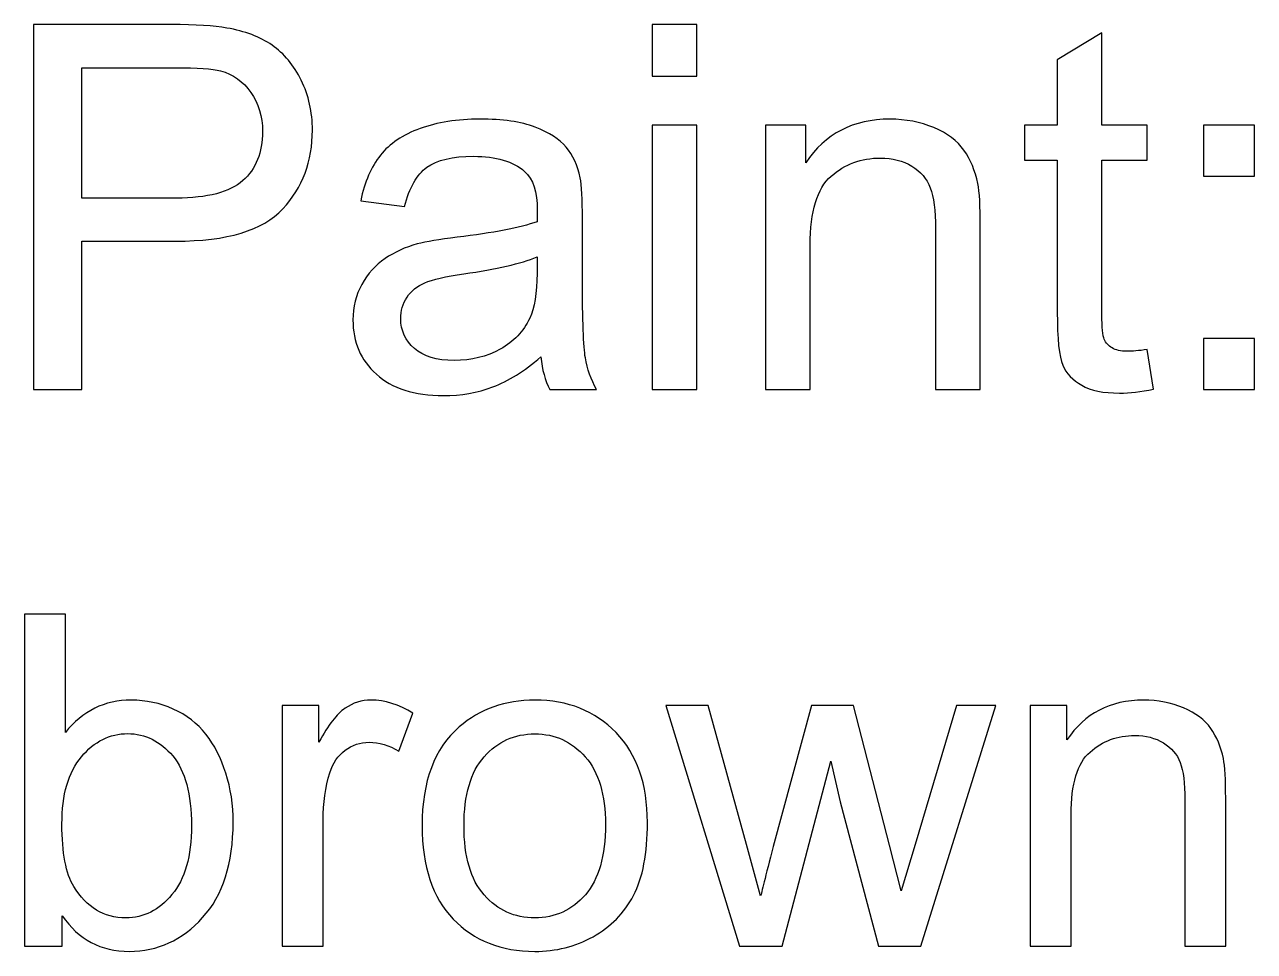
# Model space of a CAD drawing. Header units: centimetres. Extents: x -233 to -82, y 123 to 153.
# Drawn here: x -170.593 to -169.657, y 143.586 to 144.291 of the extents above; entities that cross this region are included whole.
import ezdxf

# ---------------------------------------------------------------- set-up
doc = ezdxf.new("R2010")
doc.units = ezdxf.units.CM
doc.header["$MEASUREMENT"] = 0
doc.layers.add('layer 1', color=7, linetype='Continuous')

msp = doc.modelspace()

# ---------------------------------------------------------------- linework, layer by layer
at = {"layer": 'layer 1'}
for points, knots in [([(-170.58588, 144.01361), (-170.58588, 144.01361), (-170.58588, 144.29136), (-170.58588, 144.29136), (-170.58588, 144.29136), (-170.58588, 144.29136), (-170.48105, 144.29136), (-170.48105, 144.29136), (-170.48105, 144.29136), (-170.46268, 144.29136), (-170.4486, 144.29048), (-170.43881, 144.28872), (-170.43881, 144.28872), (-170.42517, 144.28641), (-170.41373, 144.28212), (-170.40449, 144.27574), (-170.40449, 144.27574), (-170.39536, 144.26936), (-170.38788, 144.26045), (-170.38227, 144.24901), (-170.38227, 144.24901), (-170.37666, 144.23746), (-170.3738, 144.22481), (-170.3738, 144.21106), (-170.3738, 144.21106), (-170.3738, 144.18741), (-170.38128, 144.1675), (-170.39635, 144.15111), (-170.39635, 144.15111), (-170.41142, 144.13472), (-170.43859, 144.12658), (-170.47786, 144.12658), (-170.47786, 144.12658), (-170.47786, 144.12658), (-170.54914, 144.12658), (-170.54914, 144.12658), (-170.54914, 144.12658), (-170.54914, 144.12658), (-170.54914, 144.01361), (-170.54914, 144.01361), (-170.54914, 144.01361), (-170.54914, 144.01361), (-170.58588, 144.01361), (-170.58588, 144.01361)], [0, 0, 0, 0, 0.083333, 0.083333, 0.083333, 0.083333, 0.166667, 0.166667, 0.166667, 0.166667, 0.25, 0.25, 0.25, 0.25, 0.333333, 0.333333, 0.333333, 0.333333, 0.416667, 0.416667, 0.416667, 0.416667, 0.5, 0.5, 0.5, 0.5, 0.583333, 0.583333, 0.583333, 0.583333, 0.666667, 0.666667, 0.666667, 0.666667, 0.75, 0.75, 0.75, 0.75, 0.833333, 0.833333, 0.833333, 0.833333, 1, 1, 1, 1]), ([(-170.11541, 144.2522), (-170.11541, 144.2522), (-170.11541, 144.29136), (-170.11541, 144.29136), (-170.11541, 144.29136), (-170.11541, 144.29136), (-170.08131, 144.29136), (-170.08131, 144.29136), (-170.08131, 144.29136), (-170.08131, 144.29136), (-170.08131, 144.2522), (-170.08131, 144.2522), (-170.08131, 144.2522), (-170.08131, 144.2522), (-170.11541, 144.2522), (-170.11541, 144.2522)], [0, 0, 0, 0, 0.2, 0.2, 0.2, 0.2, 0.4, 0.4, 0.4, 0.4, 0.6, 0.6, 0.6, 0.6, 1, 1, 1, 1]), ([(-169.73899, 144.04408), (-169.73899, 144.04408), (-169.73415, 144.01394), (-169.73415, 144.01394), (-169.73415, 144.01394), (-169.74372, 144.01196), (-169.7523, 144.01097), (-169.75989, 144.01097), (-169.75989, 144.01097), (-169.77232, 144.01097), (-169.78189, 144.01295), (-169.78871, 144.01691), (-169.78871, 144.01691), (-169.79553, 144.02076), (-169.80037, 144.02593), (-169.80312, 144.03231), (-169.80312, 144.03231), (-169.80587, 144.03869), (-169.8073, 144.05211), (-169.8073, 144.07257), (-169.8073, 144.07257), (-169.8073, 144.07257), (-169.8073, 144.18829), (-169.8073, 144.18829), (-169.8073, 144.18829), (-169.8073, 144.18829), (-169.83227, 144.18829), (-169.83227, 144.18829), (-169.83227, 144.18829), (-169.83227, 144.18829), (-169.83227, 144.2148), (-169.83227, 144.2148), (-169.83227, 144.2148), (-169.83227, 144.2148), (-169.8073, 144.2148), (-169.8073, 144.2148), (-169.8073, 144.2148), (-169.8073, 144.2148), (-169.8073, 144.26463), (-169.8073, 144.26463), (-169.8073, 144.26463), (-169.8073, 144.26463), (-169.77331, 144.28509), (-169.77331, 144.28509), (-169.77331, 144.28509), (-169.77331, 144.28509), (-169.77331, 144.2148), (-169.77331, 144.2148), (-169.77331, 144.2148), (-169.77331, 144.2148), (-169.73899, 144.2148), (-169.73899, 144.2148), (-169.73899, 144.2148), (-169.73899, 144.2148), (-169.73899, 144.18829), (-169.73899, 144.18829), (-169.73899, 144.18829), (-169.73899, 144.18829), (-169.77331, 144.18829), (-169.77331, 144.18829), (-169.77331, 144.18829), (-169.77331, 144.18829), (-169.77331, 144.07059), (-169.77331, 144.07059), (-169.77331, 144.07059), (-169.77331, 144.06091), (-169.77276, 144.05464), (-169.77155, 144.05189), (-169.77155, 144.05189), (-169.77034, 144.04914), (-169.76836, 144.04694), (-169.76561, 144.04529), (-169.76561, 144.04529), (-169.76286, 144.04364), (-169.75901, 144.04276), (-169.75406, 144.04276), (-169.75406, 144.04276), (-169.75021, 144.04276), (-169.74526, 144.0432), (-169.73899, 144.04408)], [0, 0, 0, 0, 0.047619, 0.047619, 0.047619, 0.047619, 0.095238, 0.095238, 0.095238, 0.095238, 0.142857, 0.142857, 0.142857, 0.142857, 0.190476, 0.190476, 0.190476, 0.190476, 0.238095, 0.238095, 0.238095, 0.238095, 0.285714, 0.285714, 0.285714, 0.285714, 0.333333, 0.333333, 0.333333, 0.333333, 0.380952, 0.380952, 0.380952, 0.380952, 0.428571, 0.428571, 0.428571, 0.428571, 0.47619, 0.47619, 0.47619, 0.47619, 0.52381, 0.52381, 0.52381, 0.52381, 0.571429, 0.571429, 0.571429, 0.571429, 0.619048, 0.619048, 0.619048, 0.619048, 0.666667, 0.666667, 0.666667, 0.666667, 0.714286, 0.714286, 0.714286, 0.714286, 0.761905, 0.761905, 0.761905, 0.761905, 0.809524, 0.809524, 0.809524, 0.809524, 0.857143, 0.857143, 0.857143, 0.857143, 0.904762, 0.904762, 0.904762, 0.904762, 1, 1, 1, 1]), ([(-170.54914, 144.15936), (-170.54914, 144.15936), (-170.47731, 144.15936), (-170.47731, 144.15936), (-170.47731, 144.15936), (-170.45355, 144.15936), (-170.43672, 144.16376), (-170.42671, 144.17267), (-170.42671, 144.17267), (-170.4167, 144.18147), (-170.41175, 144.1939), (-170.41175, 144.20996), (-170.41175, 144.20996), (-170.41175, 144.22151), (-170.41472, 144.23152), (-170.42055, 144.23977), (-170.42055, 144.23977), (-170.42638, 144.24802), (-170.43419, 144.25352), (-170.44376, 144.25616), (-170.44376, 144.25616), (-170.44992, 144.25781), (-170.46136, 144.25858), (-170.47808, 144.25858), (-170.47808, 144.25858), (-170.47808, 144.25858), (-170.54914, 144.25858), (-170.54914, 144.25858), (-170.54914, 144.25858), (-170.54914, 144.25858), (-170.54914, 144.15936), (-170.54914, 144.15936)], [0, 0, 0, 0, 0.111111, 0.111111, 0.111111, 0.111111, 0.222222, 0.222222, 0.222222, 0.222222, 0.333333, 0.333333, 0.333333, 0.333333, 0.444444, 0.444444, 0.444444, 0.444444, 0.555556, 0.555556, 0.555556, 0.555556, 0.666667, 0.666667, 0.666667, 0.666667, 0.777778, 0.777778, 0.777778, 0.777778, 1, 1, 1, 1]), ([(-170.20011, 144.03847), (-170.21276, 144.02769), (-170.22486, 144.0201), (-170.23652, 144.0157), (-170.23652, 144.0157), (-170.24829, 144.0113), (-170.26083, 144.0091), (-170.27414, 144.0091), (-170.27414, 144.0091), (-170.29625, 144.0091), (-170.3133, 144.01449), (-170.32518, 144.02527), (-170.32518, 144.02527), (-170.33706, 144.03605), (-170.343, 144.0498), (-170.343, 144.06663), (-170.343, 144.06663), (-170.343, 144.07653), (-170.34069, 144.08555), (-170.33618, 144.09369), (-170.33618, 144.09369), (-170.33167, 144.10183), (-170.32584, 144.10832), (-170.31858, 144.11327), (-170.31858, 144.11327), (-170.31132, 144.11822), (-170.30318, 144.12196), (-170.29405, 144.12449), (-170.29405, 144.12449), (-170.28734, 144.12625), (-170.27733, 144.1279), (-170.2638, 144.12955), (-170.2638, 144.12955), (-170.23619, 144.13285), (-170.21595, 144.13681), (-170.20297, 144.14132), (-170.20297, 144.14132), (-170.20286, 144.14605), (-170.20275, 144.14902), (-170.20275, 144.15023), (-170.20275, 144.15023), (-170.20275, 144.16409), (-170.20594, 144.17388), (-170.21243, 144.1796), (-170.21243, 144.1796), (-170.22112, 144.1873), (-170.2341, 144.19115), (-170.25126, 144.19115), (-170.25126, 144.19115), (-170.26732, 144.19115), (-170.2792, 144.1884), (-170.28679, 144.18279), (-170.28679, 144.18279), (-170.29438, 144.17718), (-170.3001, 144.16717), (-170.30373, 144.15287), (-170.30373, 144.15287), (-170.30373, 144.15287), (-170.33706, 144.15738), (-170.33706, 144.15738), (-170.33706, 144.15738), (-170.33409, 144.17168), (-170.32903, 144.18323), (-170.3221, 144.19203), (-170.3221, 144.19203), (-170.31517, 144.20072), (-170.30505, 144.20754), (-170.29196, 144.21227), (-170.29196, 144.21227), (-170.27887, 144.217), (-170.26358, 144.21942), (-170.24631, 144.21942), (-170.24631, 144.21942), (-170.22915, 144.21942), (-170.21518, 144.21744), (-170.2044, 144.21337), (-170.2044, 144.21337), (-170.19373, 144.2093), (-170.18581, 144.20413), (-170.18075, 144.19808), (-170.18075, 144.19808), (-170.17569, 144.19192), (-170.17217, 144.18422), (-170.17019, 144.17487), (-170.17019, 144.17487), (-170.16898, 144.16904), (-170.16843, 144.15859), (-170.16843, 144.14341), (-170.16843, 144.14341), (-170.16843, 144.14341), (-170.16843, 144.09798), (-170.16843, 144.09798), (-170.16843, 144.09798), (-170.16843, 144.06619), (-170.16766, 144.04617), (-170.16623, 144.03781), (-170.16623, 144.03781), (-170.1648, 144.02934), (-170.16194, 144.02131), (-170.15765, 144.01361), (-170.15765, 144.01361), (-170.15765, 144.01361), (-170.19329, 144.01361), (-170.19329, 144.01361), (-170.19329, 144.01361), (-170.19681, 144.02065), (-170.19912, 144.0289), (-170.20011, 144.03847)], [0, 0, 0, 0, 0.035714, 0.035714, 0.035714, 0.035714, 0.071429, 0.071429, 0.071429, 0.071429, 0.107143, 0.107143, 0.107143, 0.107143, 0.142857, 0.142857, 0.142857, 0.142857, 0.178571, 0.178571, 0.178571, 0.178571, 0.214286, 0.214286, 0.214286, 0.214286, 0.25, 0.25, 0.25, 0.25, 0.285714, 0.285714, 0.285714, 0.285714, 0.321429, 0.321429, 0.321429, 0.321429, 0.357143, 0.357143, 0.357143, 0.357143, 0.392857, 0.392857, 0.392857, 0.392857, 0.428571, 0.428571, 0.428571, 0.428571, 0.464286, 0.464286, 0.464286, 0.464286, 0.5, 0.5, 0.5, 0.5, 0.535714, 0.535714, 0.535714, 0.535714, 0.571429, 0.571429, 0.571429, 0.571429, 0.607143, 0.607143, 0.607143, 0.607143, 0.642857, 0.642857, 0.642857, 0.642857, 0.678571, 0.678571, 0.678571, 0.678571, 0.714286, 0.714286, 0.714286, 0.714286, 0.75, 0.75, 0.75, 0.75, 0.785714, 0.785714, 0.785714, 0.785714, 0.821429, 0.821429, 0.821429, 0.821429, 0.857143, 0.857143, 0.857143, 0.857143, 0.892857, 0.892857, 0.892857, 0.892857, 0.928571, 0.928571, 0.928571, 0.928571, 1, 1, 1, 1]), ([(-170.02928, 144.01361), (-170.02928, 144.01361), (-170.02928, 144.2148), (-170.02928, 144.2148), (-170.02928, 144.2148), (-170.02928, 144.2148), (-169.99859, 144.2148), (-169.99859, 144.2148), (-169.99859, 144.2148), (-169.99859, 144.2148), (-169.99859, 144.1862), (-169.99859, 144.1862), (-169.99859, 144.1862), (-169.98385, 144.20831), (-169.96251, 144.21942), (-169.93457, 144.21942), (-169.93457, 144.21942), (-169.92247, 144.21942), (-169.91136, 144.21722), (-169.90113, 144.21293), (-169.90113, 144.21293), (-169.8909, 144.20853), (-169.88331, 144.20281), (-169.87825, 144.19577), (-169.87825, 144.19577), (-169.8733, 144.18862), (-169.86978, 144.18026), (-169.86769, 144.17047), (-169.86769, 144.17047), (-169.86648, 144.1642), (-169.86582, 144.15309), (-169.86582, 144.13736), (-169.86582, 144.13736), (-169.86582, 144.13736), (-169.86582, 144.01361), (-169.86582, 144.01361), (-169.86582, 144.01361), (-169.86582, 144.01361), (-169.89992, 144.01361), (-169.89992, 144.01361), (-169.89992, 144.01361), (-169.89992, 144.01361), (-169.89992, 144.13604), (-169.89992, 144.13604), (-169.89992, 144.13604), (-169.89992, 144.1499), (-169.90124, 144.16024), (-169.90388, 144.16717), (-169.90388, 144.16717), (-169.90652, 144.1741), (-169.91125, 144.1796), (-169.91796, 144.18367), (-169.91796, 144.18367), (-169.92478, 144.18774), (-169.9327, 144.18983), (-169.94183, 144.18983), (-169.94183, 144.18983), (-169.95635, 144.18983), (-169.96889, 144.18521), (-169.97934, 144.17597), (-169.97934, 144.17597), (-169.9899, 144.16673), (-169.99518, 144.14924), (-169.99518, 144.1235), (-169.99518, 144.1235), (-169.99518, 144.1235), (-169.99518, 144.01361), (-169.99518, 144.01361), (-169.99518, 144.01361), (-169.99518, 144.01361), (-170.02928, 144.01361), (-170.02928, 144.01361)], [0, 0, 0, 0, 0.052632, 0.052632, 0.052632, 0.052632, 0.105263, 0.105263, 0.105263, 0.105263, 0.157895, 0.157895, 0.157895, 0.157895, 0.210526, 0.210526, 0.210526, 0.210526, 0.263158, 0.263158, 0.263158, 0.263158, 0.315789, 0.315789, 0.315789, 0.315789, 0.368421, 0.368421, 0.368421, 0.368421, 0.421053, 0.421053, 0.421053, 0.421053, 0.473684, 0.473684, 0.473684, 0.473684, 0.526316, 0.526316, 0.526316, 0.526316, 0.578947, 0.578947, 0.578947, 0.578947, 0.631579, 0.631579, 0.631579, 0.631579, 0.684211, 0.684211, 0.684211, 0.684211, 0.736842, 0.736842, 0.736842, 0.736842, 0.789474, 0.789474, 0.789474, 0.789474, 0.842105, 0.842105, 0.842105, 0.842105, 0.894737, 0.894737, 0.894737, 0.894737, 1, 1, 1, 1]), ([(-170.11541, 144.01361), (-170.11541, 144.01361), (-170.11541, 144.2148), (-170.11541, 144.2148), (-170.11541, 144.2148), (-170.11541, 144.2148), (-170.08131, 144.2148), (-170.08131, 144.2148), (-170.08131, 144.2148), (-170.08131, 144.2148), (-170.08131, 144.01361), (-170.08131, 144.01361), (-170.08131, 144.01361), (-170.08131, 144.01361), (-170.11541, 144.01361), (-170.11541, 144.01361)], [0, 0, 0, 0, 0.2, 0.2, 0.2, 0.2, 0.4, 0.4, 0.4, 0.4, 0.6, 0.6, 0.6, 0.6, 1, 1, 1, 1]), ([(-169.6962, 144.17597), (-169.6962, 144.17597), (-169.6962, 144.2148), (-169.6962, 144.2148), (-169.6962, 144.2148), (-169.6962, 144.2148), (-169.65737, 144.2148), (-169.65737, 144.2148), (-169.65737, 144.2148), (-169.65737, 144.2148), (-169.65737, 144.17597), (-169.65737, 144.17597), (-169.65737, 144.17597), (-169.65737, 144.17597), (-169.6962, 144.17597), (-169.6962, 144.17597)], [0, 0, 0, 0, 0.2, 0.2, 0.2, 0.2, 0.4, 0.4, 0.4, 0.4, 0.6, 0.6, 0.6, 0.6, 1, 1, 1, 1]), ([(-170.20297, 144.11459), (-170.21529, 144.10953), (-170.23388, 144.10524), (-170.25863, 144.10172), (-170.25863, 144.10172), (-170.2726, 144.09963), (-170.2825, 144.09743), (-170.28833, 144.0949), (-170.28833, 144.0949), (-170.29416, 144.09237), (-170.29867, 144.08874), (-170.30186, 144.0839), (-170.30186, 144.0839), (-170.30505, 144.07895), (-170.30659, 144.07356), (-170.30659, 144.06762), (-170.30659, 144.06762), (-170.30659, 144.05849), (-170.30318, 144.05101), (-170.29625, 144.04496), (-170.29625, 144.04496), (-170.28932, 144.03891), (-170.27931, 144.03583), (-170.266, 144.03583), (-170.266, 144.03583), (-170.25291, 144.03583), (-170.24114, 144.03869), (-170.23091, 144.04441), (-170.23091, 144.04441), (-170.22068, 144.05013), (-170.2132, 144.05794), (-170.20847, 144.06795), (-170.20847, 144.06795), (-170.20484, 144.07565), (-170.20297, 144.08698), (-170.20297, 144.10205), (-170.20297, 144.10205), (-170.20297, 144.10205), (-170.20297, 144.11459), (-170.20297, 144.11459)], [0, 0, 0, 0, 0.090909, 0.090909, 0.090909, 0.090909, 0.181818, 0.181818, 0.181818, 0.181818, 0.272727, 0.272727, 0.272727, 0.272727, 0.363636, 0.363636, 0.363636, 0.363636, 0.454545, 0.454545, 0.454545, 0.454545, 0.545455, 0.545455, 0.545455, 0.545455, 0.636364, 0.636364, 0.636364, 0.636364, 0.727273, 0.727273, 0.727273, 0.727273, 0.818182, 0.818182, 0.818182, 0.818182, 1, 1, 1, 1]), ([(-169.6962, 144.01361), (-169.6962, 144.01361), (-169.6962, 144.05244), (-169.6962, 144.05244), (-169.6962, 144.05244), (-169.6962, 144.05244), (-169.65737, 144.05244), (-169.65737, 144.05244), (-169.65737, 144.05244), (-169.65737, 144.05244), (-169.65737, 144.01361), (-169.65737, 144.01361), (-169.65737, 144.01361), (-169.65737, 144.01361), (-169.6962, 144.01361), (-169.6962, 144.01361)], [0, 0, 0, 0, 0.2, 0.2, 0.2, 0.2, 0.4, 0.4, 0.4, 0.4, 0.6, 0.6, 0.6, 0.6, 1, 1, 1, 1]), ([(-170.564, 143.59027), (-170.564, 143.59027), (-170.5927, 143.59027), (-170.5927, 143.59027), (-170.5927, 143.59027), (-170.5927, 143.59027), (-170.5927, 143.84277), (-170.5927, 143.84277), (-170.5927, 143.84277), (-170.5927, 143.84277), (-170.5617, 143.84277), (-170.5617, 143.84277), (-170.5617, 143.84277), (-170.5617, 143.84277), (-170.5617, 143.75267), (-170.5617, 143.75267), (-170.5617, 143.75267), (-170.5486, 143.76917), (-170.5319, 143.77737), (-170.5116, 143.77737), (-170.5116, 143.77737), (-170.5003, 143.77737), (-170.4897, 143.77507), (-170.4796, 143.77057), (-170.4796, 143.77057), (-170.4696, 143.76607), (-170.4613, 143.75967), (-170.4548, 143.75147), (-170.4548, 143.75147), (-170.4483, 143.74317), (-170.4433, 143.73327), (-170.4396, 143.72167), (-170.4396, 143.72167), (-170.4359, 143.71007), (-170.4341, 143.69767), (-170.4341, 143.68447), (-170.4341, 143.68447), (-170.4341, 143.65317), (-170.4418, 143.62897), (-170.4573, 143.61187), (-170.4573, 143.61187), (-170.4728, 143.59477), (-170.4914, 143.58617), (-170.5131, 143.58617), (-170.5131, 143.58617), (-170.5347, 143.58617), (-170.5517, 143.59517), (-170.564, 143.61317), (-170.564, 143.61317), (-170.564, 143.61317), (-170.564, 143.59027), (-170.564, 143.59027)], [0, 0, 0, 0, 0.071429, 0.071429, 0.071429, 0.071429, 0.142857, 0.142857, 0.142857, 0.142857, 0.214286, 0.214286, 0.214286, 0.214286, 0.285714, 0.285714, 0.285714, 0.285714, 0.357143, 0.357143, 0.357143, 0.357143, 0.428571, 0.428571, 0.428571, 0.428571, 0.5, 0.5, 0.5, 0.5, 0.571429, 0.571429, 0.571429, 0.571429, 0.642857, 0.642857, 0.642857, 0.642857, 0.714286, 0.714286, 0.714286, 0.714286, 0.785714, 0.785714, 0.785714, 0.785714, 0.857143, 0.857143, 0.857143, 0.857143, 1, 1, 1, 1]), ([(-170.3967, 143.59027), (-170.3967, 143.59027), (-170.3967, 143.77317), (-170.3967, 143.77317), (-170.3967, 143.77317), (-170.3967, 143.77317), (-170.3688, 143.77317), (-170.3688, 143.77317), (-170.3688, 143.77317), (-170.3688, 143.77317), (-170.3688, 143.74547), (-170.3688, 143.74547), (-170.3688, 143.74547), (-170.3617, 143.75847), (-170.3551, 143.76707), (-170.349, 143.77117), (-170.349, 143.77117), (-170.343, 143.77527), (-170.3364, 143.77737), (-170.3292, 143.77737), (-170.3292, 143.77737), (-170.3187, 143.77737), (-170.3081, 143.77407), (-170.2973, 143.76737), (-170.2973, 143.76737), (-170.2973, 143.76737), (-170.308, 143.73857), (-170.308, 143.73857), (-170.308, 143.73857), (-170.3155, 143.74307), (-170.3231, 143.74527), (-170.3307, 143.74527), (-170.3307, 143.74527), (-170.3375, 143.74527), (-170.3436, 143.74327), (-170.349, 143.73917), (-170.349, 143.73917), (-170.3544, 143.73507), (-170.3582, 143.72947), (-170.3605, 143.72217), (-170.3605, 143.72217), (-170.364, 143.71117), (-170.3657, 143.69917), (-170.3657, 143.68607), (-170.3657, 143.68607), (-170.3657, 143.68607), (-170.3657, 143.59027), (-170.3657, 143.59027), (-170.3657, 143.59027), (-170.3657, 143.59027), (-170.3967, 143.59027), (-170.3967, 143.59027)], [0, 0, 0, 0, 0.071429, 0.071429, 0.071429, 0.071429, 0.142857, 0.142857, 0.142857, 0.142857, 0.214286, 0.214286, 0.214286, 0.214286, 0.285714, 0.285714, 0.285714, 0.285714, 0.357143, 0.357143, 0.357143, 0.357143, 0.428571, 0.428571, 0.428571, 0.428571, 0.5, 0.5, 0.5, 0.5, 0.571429, 0.571429, 0.571429, 0.571429, 0.642857, 0.642857, 0.642857, 0.642857, 0.714286, 0.714286, 0.714286, 0.714286, 0.785714, 0.785714, 0.785714, 0.785714, 0.857143, 0.857143, 0.857143, 0.857143, 1, 1, 1, 1]), ([(-170.2904, 143.68177), (-170.2904, 143.71567), (-170.281, 143.74067), (-170.2621, 143.75697), (-170.2621, 143.75697), (-170.2464, 143.77057), (-170.2272, 143.77737), (-170.2046, 143.77737), (-170.2046, 143.77737), (-170.1795, 143.77737), (-170.1589, 143.76917), (-170.1429, 143.75267), (-170.1429, 143.75267), (-170.127, 143.73617), (-170.119, 143.71337), (-170.119, 143.68437), (-170.119, 143.68437), (-170.119, 143.66077), (-170.1225, 143.64227), (-170.1296, 143.62877), (-170.1296, 143.62877), (-170.1367, 143.61527), (-170.1469, 143.60487), (-170.1604, 143.59737), (-170.1604, 143.59737), (-170.1739, 143.58987), (-170.1887, 143.58617), (-170.2046, 143.58617), (-170.2046, 143.58617), (-170.2302, 143.58617), (-170.2509, 143.59437), (-170.2667, 143.61077), (-170.2667, 143.61077), (-170.2825, 143.62717), (-170.2904, 143.65087), (-170.2904, 143.68177)], [0, 0, 0, 0, 0.1, 0.1, 0.1, 0.1, 0.2, 0.2, 0.2, 0.2, 0.3, 0.3, 0.3, 0.3, 0.4, 0.4, 0.4, 0.4, 0.5, 0.5, 0.5, 0.5, 0.6, 0.6, 0.6, 0.6, 0.7, 0.7, 0.7, 0.7, 0.8, 0.8, 0.8, 0.8, 1, 1, 1, 1]), ([(-170.0489, 143.59027), (-170.0489, 143.59027), (-170.1049, 143.77317), (-170.1049, 143.77317), (-170.1049, 143.77317), (-170.1049, 143.77317), (-170.0728, 143.77317), (-170.0728, 143.77317), (-170.0728, 143.77317), (-170.0728, 143.77317), (-170.0437, 143.66757), (-170.0437, 143.66757), (-170.0437, 143.66757), (-170.0437, 143.66757), (-170.0329, 143.62837), (-170.0329, 143.62837), (-170.0329, 143.62837), (-170.0324, 143.63027), (-170.0293, 143.64287), (-170.0234, 143.66607), (-170.0234, 143.66607), (-170.0234, 143.66607), (-169.9943, 143.77317), (-169.9943, 143.77317), (-169.9943, 143.77317), (-169.9943, 143.77317), (-169.9624, 143.77317), (-169.9624, 143.77317), (-169.9624, 143.77317), (-169.9624, 143.77317), (-169.935, 143.66707), (-169.935, 143.66707), (-169.935, 143.66707), (-169.935, 143.66707), (-169.9259, 143.63217), (-169.9259, 143.63217), (-169.9259, 143.63217), (-169.9259, 143.63217), (-169.9154, 143.66747), (-169.9154, 143.66747), (-169.9154, 143.66747), (-169.9154, 143.66747), (-169.884, 143.77317), (-169.884, 143.77317), (-169.884, 143.77317), (-169.884, 143.77317), (-169.8539, 143.77317), (-169.8539, 143.77317), (-169.8539, 143.77317), (-169.8539, 143.77317), (-169.9111, 143.59027), (-169.9111, 143.59027), (-169.9111, 143.59027), (-169.9111, 143.59027), (-169.9433, 143.59027), (-169.9433, 143.59027), (-169.9433, 143.59027), (-169.9433, 143.59027), (-169.9724, 143.69987), (-169.9724, 143.69987), (-169.9724, 143.69987), (-169.9724, 143.69987), (-169.9795, 143.73097), (-169.9795, 143.73097), (-169.9795, 143.73097), (-169.9795, 143.73097), (-170.0165, 143.59027), (-170.0165, 143.59027), (-170.0165, 143.59027), (-170.0165, 143.59027), (-170.0489, 143.59027), (-170.0489, 143.59027)], [0, 0, 0, 0, 0.052632, 0.052632, 0.052632, 0.052632, 0.105263, 0.105263, 0.105263, 0.105263, 0.157895, 0.157895, 0.157895, 0.157895, 0.210526, 0.210526, 0.210526, 0.210526, 0.263158, 0.263158, 0.263158, 0.263158, 0.315789, 0.315789, 0.315789, 0.315789, 0.368421, 0.368421, 0.368421, 0.368421, 0.421053, 0.421053, 0.421053, 0.421053, 0.473684, 0.473684, 0.473684, 0.473684, 0.526316, 0.526316, 0.526316, 0.526316, 0.578947, 0.578947, 0.578947, 0.578947, 0.631579, 0.631579, 0.631579, 0.631579, 0.684211, 0.684211, 0.684211, 0.684211, 0.736842, 0.736842, 0.736842, 0.736842, 0.789474, 0.789474, 0.789474, 0.789474, 0.842105, 0.842105, 0.842105, 0.842105, 0.894737, 0.894737, 0.894737, 0.894737, 1, 1, 1, 1]), ([(-169.8278, 143.59027), (-169.8278, 143.59027), (-169.8278, 143.77317), (-169.8278, 143.77317), (-169.8278, 143.77317), (-169.8278, 143.77317), (-169.7999, 143.77317), (-169.7999, 143.77317), (-169.7999, 143.77317), (-169.7999, 143.77317), (-169.7999, 143.74717), (-169.7999, 143.74717), (-169.7999, 143.74717), (-169.7865, 143.76727), (-169.7671, 143.77737), (-169.7417, 143.77737), (-169.7417, 143.77737), (-169.7307, 143.77737), (-169.7206, 143.77537), (-169.7113, 143.77147), (-169.7113, 143.77147), (-169.702, 143.76747), (-169.6951, 143.76227), (-169.6905, 143.75587), (-169.6905, 143.75587), (-169.686, 143.74937), (-169.6828, 143.74177), (-169.6809, 143.73287), (-169.6809, 143.73287), (-169.6798, 143.72717), (-169.6792, 143.71707), (-169.6792, 143.70277), (-169.6792, 143.70277), (-169.6792, 143.70277), (-169.6792, 143.59027), (-169.6792, 143.59027), (-169.6792, 143.59027), (-169.6792, 143.59027), (-169.7102, 143.59027), (-169.7102, 143.59027), (-169.7102, 143.59027), (-169.7102, 143.59027), (-169.7102, 143.70157), (-169.7102, 143.70157), (-169.7102, 143.70157), (-169.7102, 143.71417), (-169.7114, 143.72357), (-169.7138, 143.72987), (-169.7138, 143.72987), (-169.7162, 143.73617), (-169.7205, 143.74117), (-169.7266, 143.74487), (-169.7266, 143.74487), (-169.7328, 143.74857), (-169.74, 143.75047), (-169.7483, 143.75047), (-169.7483, 143.75047), (-169.7615, 143.75047), (-169.7729, 143.74627), (-169.7824, 143.73787), (-169.7824, 143.73787), (-169.792, 143.72947), (-169.7968, 143.71357), (-169.7968, 143.69017), (-169.7968, 143.69017), (-169.7968, 143.69017), (-169.7968, 143.59027), (-169.7968, 143.59027), (-169.7968, 143.59027), (-169.7968, 143.59027), (-169.8278, 143.59027), (-169.8278, 143.59027)], [0, 0, 0, 0, 0.052632, 0.052632, 0.052632, 0.052632, 0.105263, 0.105263, 0.105263, 0.105263, 0.157895, 0.157895, 0.157895, 0.157895, 0.210526, 0.210526, 0.210526, 0.210526, 0.263158, 0.263158, 0.263158, 0.263158, 0.315789, 0.315789, 0.315789, 0.315789, 0.368421, 0.368421, 0.368421, 0.368421, 0.421053, 0.421053, 0.421053, 0.421053, 0.473684, 0.473684, 0.473684, 0.473684, 0.526316, 0.526316, 0.526316, 0.526316, 0.578947, 0.578947, 0.578947, 0.578947, 0.631579, 0.631579, 0.631579, 0.631579, 0.684211, 0.684211, 0.684211, 0.684211, 0.736842, 0.736842, 0.736842, 0.736842, 0.789474, 0.789474, 0.789474, 0.789474, 0.842105, 0.842105, 0.842105, 0.842105, 0.894737, 0.894737, 0.894737, 0.894737, 1, 1, 1, 1]), ([(-170.5643, 143.68307), (-170.5643, 143.66117), (-170.5613, 143.64527), (-170.5553, 143.63557), (-170.5553, 143.63557), (-170.5456, 143.61967), (-170.5324, 143.61167), (-170.5157, 143.61167), (-170.5157, 143.61167), (-170.5022, 143.61167), (-170.4905, 143.61757), (-170.4806, 143.62937), (-170.4806, 143.62937), (-170.4707, 143.64107), (-170.4658, 143.65857), (-170.4658, 143.68187), (-170.4658, 143.68187), (-170.4658, 143.70577), (-170.4705, 143.72347), (-170.48, 143.73487), (-170.48, 143.73487), (-170.4895, 143.74617), (-170.5009, 143.75187), (-170.5143, 143.75187), (-170.5143, 143.75187), (-170.5279, 143.75187), (-170.5396, 143.74597), (-170.5495, 143.73427), (-170.5495, 143.73427), (-170.5594, 143.72247), (-170.5643, 143.70537), (-170.5643, 143.68307)], [0, 0, 0, 0, 0.111111, 0.111111, 0.111111, 0.111111, 0.222222, 0.222222, 0.222222, 0.222222, 0.333333, 0.333333, 0.333333, 0.333333, 0.444444, 0.444444, 0.444444, 0.444444, 0.555556, 0.555556, 0.555556, 0.555556, 0.666667, 0.666667, 0.666667, 0.666667, 0.777778, 0.777778, 0.777778, 0.777778, 1, 1, 1, 1]), ([(-170.2585, 143.68177), (-170.2585, 143.65827), (-170.2534, 143.64077), (-170.2432, 143.62917), (-170.2432, 143.62917), (-170.233, 143.61747), (-170.2201, 143.61167), (-170.2046, 143.61167), (-170.2046, 143.61167), (-170.1892, 143.61167), (-170.1764, 143.61757), (-170.1662, 143.62927), (-170.1662, 143.62927), (-170.156, 143.64097), (-170.1509, 143.65877), (-170.1509, 143.68277), (-170.1509, 143.68277), (-170.1509, 143.70537), (-170.156, 143.72247), (-170.1663, 143.73417), (-170.1663, 143.73417), (-170.1766, 143.74587), (-170.1893, 143.75167), (-170.2046, 143.75167), (-170.2046, 143.75167), (-170.2201, 143.75167), (-170.233, 143.74587), (-170.2432, 143.73427), (-170.2432, 143.73427), (-170.2534, 143.72267), (-170.2585, 143.70517), (-170.2585, 143.68177)], [0, 0, 0, 0, 0.111111, 0.111111, 0.111111, 0.111111, 0.222222, 0.222222, 0.222222, 0.222222, 0.333333, 0.333333, 0.333333, 0.333333, 0.444444, 0.444444, 0.444444, 0.444444, 0.555556, 0.555556, 0.555556, 0.555556, 0.666667, 0.666667, 0.666667, 0.666667, 0.777778, 0.777778, 0.777778, 0.777778, 1, 1, 1, 1])]:
    msp.add_open_spline(points, degree=3, knots=knots, dxfattribs=at)

doc.saveas('drawing.dxf')
